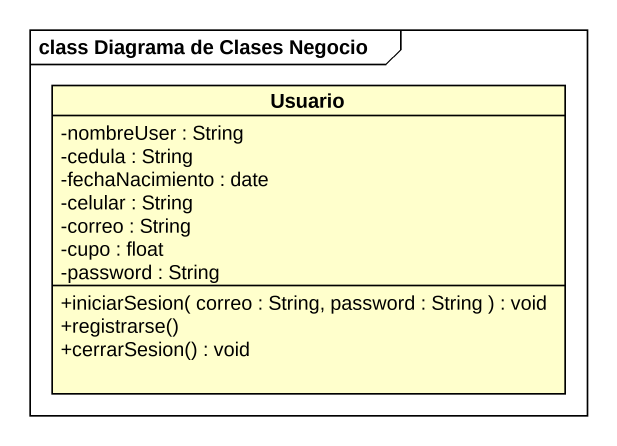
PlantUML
@startuml
mainframe class Diagrama de Clases Negocio
hide circle
hide empty members
skinparam classAttributeIconSize 0
class Usuario {
  -nombreUser : String
  -cedula : String
  -fechaNacimiento : date
  -celular : String
  -correo : String
  -cupo : float
  -password : String
  +iniciarSesion( correo : String, password : String ) : void
  +registrarse()
  +cerrarSesion() : void
}
@enduml
